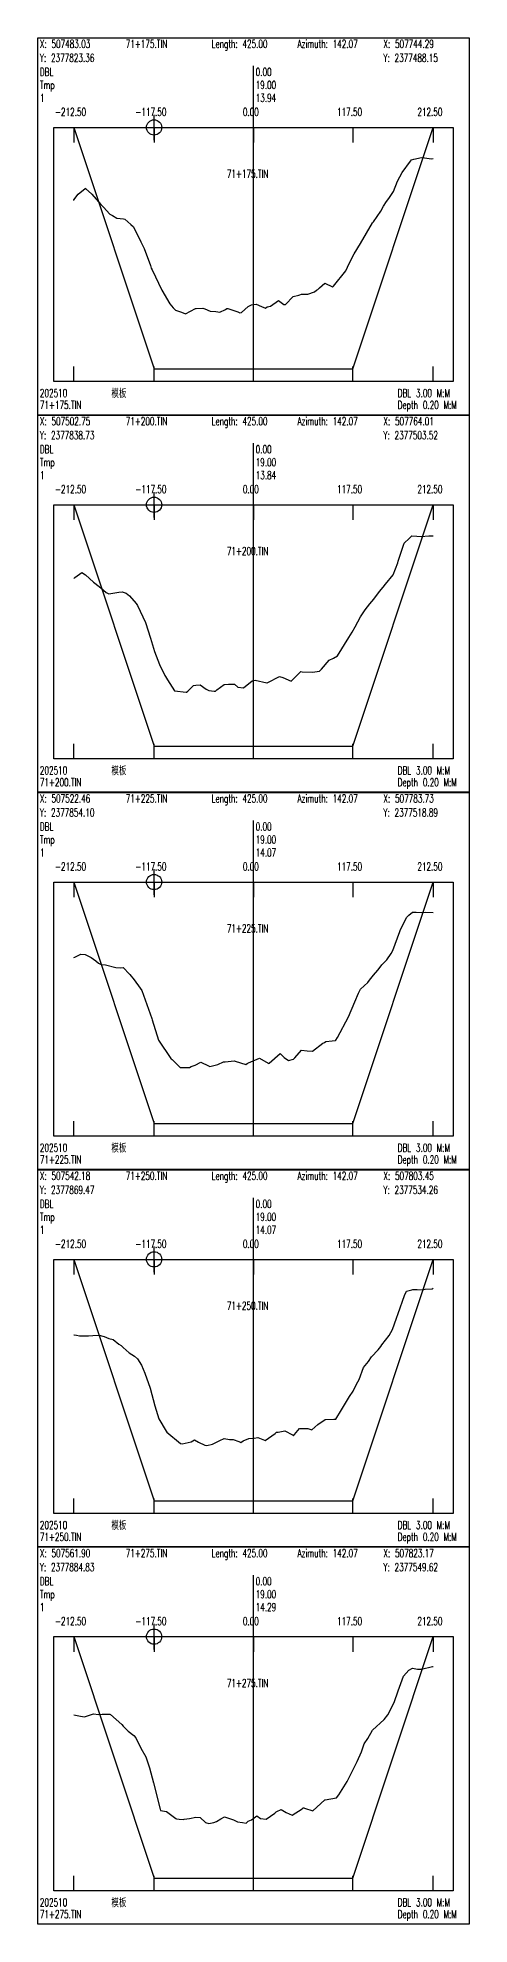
# Model space of a CAD drawing. Extents: x 1 to 194, y -24202 to 0.
# Drawn here: x 1 to 171, y -21084 to -20341 of the extents above; entities that cross this region are included whole.
import ezdxf

# ---------------------------------------------------------------- set-up
doc = ezdxf.new("R2010")
doc.units = 0
doc.header["$MEASUREMENT"] = 0
doc.layers.add('LABELS', color=7, linetype='Continuous')
doc.layers.add('XSECTION', color=7, linetype='Continuous')
doc.styles.get("Standard").update_dxf_attribs({"font": 'txt.shx'})

msp = doc.modelspace()

# ---------------------------------------------------------------- linework, layer by layer
at = {"color": 1}
for p, q in [((41.83, -20376.51), (51.83, -20376.51)), ((46.83, -20381.51), (46.83, -20371.51)), ((41.83, -20524.99), (51.83, -20524.99)), ((46.83, -20529.99), (46.83, -20519.99)), ((41.83, -20673.46), (51.83, -20673.46)), ((46.83, -20678.46), (46.83, -20668.46)), ((41.83, -20821.94), (51.83, -20821.94)), ((46.83, -20826.94), (46.83, -20816.94)), ((41.83, -20970.41), (51.83, -20970.41)), ((46.83, -20975.41), (46.83, -20965.41))]:
    msp.add_line(p, q, dxfattribs=at)
for centre in [(46.83, -20376.51), (46.83, -20524.99), (46.83, -20673.46), (46.83, -20821.94), (46.83, -20970.41)]:
    msp.add_circle(centre, 3, dxfattribs=at)
at = {"layer": 'XSECTION', "color": 0, "linetype": 'Continuous'}
for points in [[(1, -20341.22), (171, -20341.22), (171, -20489.69), (1, -20489.69), (1, -20341.22)], [(86, -20476.51), (86, -20352.28)], [(86, -20476.51), (86, -20352.28)], [(7.3, -20376.51), (164.7, -20376.51), (164.7, -20476.51), (7.3, -20476.51), (7.3, -20376.51)], [(15.17, -20376.51), (15.17, -20382.45)], [(15.17, -20376.51), (46.83, -20471.51)], [(15.17, -20376.51), (46.83, -20471.51)], [(46.83, -20376.51), (46.83, -20382.45)], [(86, -20376.51), (86, -20382.45)], [(125.17, -20376.51), (125.17, -20382.45)], [(125.17, -20471.51), (156.83, -20376.51)], [(125.17, -20471.51), (156.83, -20376.51)], [(156.83, -20376.51), (156.83, -20382.45)], [(15.17, -20476.51), (15.17, -20470.57)], [(46.83, -20476.51), (46.83, -20470.57)], [(46.83, -20471.51), (86, -20471.51)], [(46.83, -20471.51), (46.83, -20471.51)], [(46.83, -20471.51), (86, -20471.51)], [(86, -20476.51), (86, -20470.57)], [(86, -20471.51), (125.17, -20471.51)], [(86, -20471.51), (125.17, -20471.51)], [(125.17, -20476.51), (125.17, -20470.57)], [(125.17, -20471.51), (125.17, -20471.51)], [(156.83, -20476.51), (156.83, -20470.57)], [(1, -20489.7), (171, -20489.7), (171, -20638.16), (1, -20638.16), (1, -20489.7)], [(86, -20624.99), (86, -20500.75)], [(86, -20624.99), (86, -20500.75)], [(7.3, -20524.99), (164.7, -20524.99), (164.7, -20624.99), (7.3, -20624.99), (7.3, -20524.99)], [(15.17, -20524.99), (15.17, -20530.92)], [(15.17, -20524.99), (46.83, -20619.99)], [(15.17, -20524.99), (46.83, -20619.99)], [(46.83, -20524.99), (46.83, -20530.92)], [(86, -20524.99), (86, -20530.92)], [(125.17, -20524.99), (125.17, -20530.92)], [(125.17, -20619.99), (156.83, -20524.99)], [(125.17, -20619.99), (156.83, -20524.99)], [(156.83, -20524.99), (156.83, -20530.92)], [(15.17, -20624.99), (15.17, -20619.05)], [(46.83, -20624.99), (46.83, -20619.05)], [(46.83, -20619.99), (86, -20619.99)], [(46.83, -20619.99), (46.83, -20619.99)], [(46.83, -20619.99), (86, -20619.99)], [(86, -20624.99), (86, -20619.05)], [(86, -20619.99), (125.17, -20619.99)], [(86, -20619.99), (125.17, -20619.99)], [(125.17, -20624.99), (125.17, -20619.05)], [(125.17, -20619.99), (125.17, -20619.99)], [(156.83, -20624.99), (156.83, -20619.05)], [(1, -20638.17), (171, -20638.17), (171, -20786.64), (1, -20786.64), (1, -20638.17)], [(86, -20773.46), (86, -20649.23)], [(86, -20773.46), (86, -20649.23)], [(7.3, -20673.46), (164.7, -20673.46), (164.7, -20773.46), (7.3, -20773.46), (7.3, -20673.46)], [(15.17, -20673.46), (15.17, -20679.4)], [(15.17, -20673.46), (46.83, -20768.46)], [(15.17, -20673.46), (46.83, -20768.46)], [(46.83, -20673.46), (46.83, -20679.4)], [(86, -20673.46), (86, -20679.4)], [(125.17, -20673.46), (125.17, -20679.4)], [(125.17, -20768.46), (156.83, -20673.46)], [(125.17, -20768.46), (156.83, -20673.46)], [(156.83, -20673.46), (156.83, -20679.4)], [(15.17, -20773.46), (15.17, -20767.52)], [(46.83, -20773.46), (46.83, -20767.52)], [(46.83, -20768.46), (86, -20768.46)], [(46.83, -20768.46), (46.83, -20768.46)], [(46.83, -20768.46), (86, -20768.46)], [(86, -20773.46), (86, -20767.52)], [(86, -20768.46), (125.17, -20768.46)], [(86, -20768.46), (125.17, -20768.46)], [(125.17, -20773.46), (125.17, -20767.52)], [(125.17, -20768.46), (125.17, -20768.46)], [(156.83, -20773.46), (156.83, -20767.52)], [(1, -20786.65), (171, -20786.65), (171, -20935.12), (1, -20935.12), (1, -20786.65)], [(86, -20921.94), (86, -20797.7)], [(86, -20921.94), (86, -20797.7)], [(7.3, -20821.94), (164.7, -20821.94), (164.7, -20921.94), (7.3, -20921.94), (7.3, -20821.94)], [(15.17, -20821.94), (15.17, -20827.88)], [(15.17, -20821.94), (46.83, -20916.94)], [(15.17, -20821.94), (46.83, -20916.94)], [(46.83, -20821.94), (46.83, -20827.88)], [(86, -20821.94), (86, -20827.88)], [(125.17, -20821.94), (125.17, -20827.88)], [(125.17, -20916.94), (156.83, -20821.94)], [(125.17, -20916.94), (156.83, -20821.94)], [(156.83, -20821.94), (156.83, -20827.88)], [(15.17, -20921.94), (15.17, -20916)], [(46.83, -20921.94), (46.83, -20916)], [(46.83, -20916.94), (86, -20916.94)], [(46.83, -20916.94), (46.83, -20916.94)], [(46.83, -20916.94), (86, -20916.94)], [(86, -20921.94), (86, -20916)], [(86, -20916.94), (125.17, -20916.94)], [(86, -20916.94), (125.17, -20916.94)], [(125.17, -20921.94), (125.17, -20916)], [(125.17, -20916.94), (125.17, -20916.94)], [(156.83, -20921.94), (156.83, -20916)], [(1, -20935.13), (171, -20935.13), (171, -21083.59), (1, -21083.59), (1, -20935.13)], [(86, -21070.41), (86, -20946.18)], [(86, -21070.41), (86, -20946.18)], [(7.3, -20970.41), (164.7, -20970.41), (164.7, -21070.41), (7.3, -21070.41), (7.3, -20970.41)], [(15.17, -20970.41), (15.17, -20976.35)], [(15.17, -20970.41), (46.83, -21065.41)], [(15.17, -20970.41), (46.83, -21065.41)], [(46.83, -20970.41), (46.83, -20976.35)], [(86, -20970.41), (86, -20976.35)], [(125.17, -20970.41), (125.17, -20976.35)], [(125.17, -21065.41), (156.83, -20970.41)], [(125.17, -21065.41), (156.83, -20970.41)], [(156.83, -20970.41), (156.83, -20976.35)], [(15.17, -21070.41), (15.17, -21064.48)], [(46.83, -21070.41), (46.83, -21064.48)], [(46.83, -21065.41), (86, -21065.41)], [(46.83, -21065.41), (46.83, -21065.41)], [(46.83, -21065.41), (86, -21065.41)], [(86, -21070.41), (86, -21064.48)], [(86, -21065.41), (125.17, -21065.41)], [(86, -21065.41), (125.17, -21065.41)], [(125.17, -21070.41), (125.17, -21064.48)], [(125.17, -21065.41), (125.17, -21065.41)], [(156.83, -21070.41), (156.83, -21064.48)]]:
    msp.add_lwpolyline(points, dxfattribs=at)
at = {"layer": 'XSECTION', "color": 1, "linetype": 'Continuous'}
for points in [[(15.17, -20405.21), (15.29, -20405.01), (16.91, -20402.81), (19.76, -20400.51), (19.82, -20400.46), (19.88, -20400.51), (22.26, -20402.81), (25.83, -20406.81), (26.58, -20407.56), (26.88, -20407.91), (29.37, -20410.61), (30.41, -20411.21), (32.13, -20412.21), (34.75, -20412.51), (35.34, -20412.56), (37.63, -20414.71), (38.77, -20415.61), (41.58, -20421.56), (42.95, -20424.21), (45.42, -20430.91), (45.7, -20431.86), (46.05, -20432.61), (49.89, -20440.51), (53.08, -20445.96), (54.4, -20447.51), (55.33, -20448.41), (57.62, -20449.26), (59.2, -20449.86), (63.17, -20447.81), (63.45, -20447.76), (66.03, -20447.61), (66.87, -20447.91), (68.97, -20448.86), (71.15, -20449.01), (72.73, -20449.26), (74.92, -20448.16), (75.51, -20447.71), (75.91, -20447.71), (79.79, -20449.06), (80.63, -20449.46), (81.32, -20449.31), (83.93, -20446.96), (85.24, -20446.36), (87.05, -20446.01), (89.2, -20446.96), (90.68, -20447.66), (91.33, -20447.06), (92.63, -20446.86), (95.85, -20444.61), (97.99, -20446.16), (98.57, -20446.21), (101.66, -20443.06), (103.84, -20442.51), (104.29, -20442.41), (104.9, -20442.11), (107.45, -20442.11), (110.04, -20441.26), (110.86, -20440.51), (111.4, -20440.26), (112.04, -20439.66), (114.05, -20437.76), (117.11, -20439.26), (117.25, -20439.31), (117.49, -20439.01), (122.32, -20432.96), (123.69, -20430.06), (125.63, -20426.26), (128.08, -20422.21), (128.09, -20422.21), (128.11, -20422.16), (132.88, -20414.01), (133.21, -20413.61), (136.17, -20409.46), (137.24, -20407.46), (138.4, -20405.61), (139.36, -20404.51), (141.16, -20401.71), (142.72, -20397.71), (144.56, -20394.21), (147.78, -20389.86), (148.18, -20389.21), (149.17, -20389.01), (152.11, -20388.36), (153.34, -20388.46), (156.12, -20388.91), (156.83, -20388.76)], [(15.17, -20554.04), (15.63, -20553.69), (18.32, -20551.69), (19.87, -20552.59), (22.93, -20555.44), (23.46, -20555.89), (25.83, -20557.64), (27.95, -20559.59), (29.02, -20560.04), (29.82, -20559.94), (32.9, -20559.39), (34.25, -20559.24), (35.83, -20559.79), (37.1, -20560.84), (39.77, -20563.89), (40.11, -20564.29), (40.36, -20564.69), (43.49, -20571.29), (45.41, -20577.49), (46.95, -20582.79), (49.04, -20587.89), (51.12, -20592.14), (51.34, -20592.54), (52.11, -20593.84), (54.86, -20598.24), (59.52, -20598.79), (59.67, -20598.74), (60.09, -20598.39), (62.43, -20596.19), (63.24, -20595.94), (64.96, -20595.89), (67.42, -20597.54), (68.47, -20598.09), (70.55, -20598.39), (71, -20598.39), (71.62, -20597.89), (74.45, -20595.69), (76.12, -20595.64), (78.54, -20595.59), (79.78, -20596.84), (82.06, -20596.99), (85.43, -20594.34), (86.67, -20593.99), (91.24, -20595.04), (91.33, -20595.04), (91.37, -20595.04), (91.6, -20594.89), (96.3, -20592.54), (97.54, -20592.99), (100.83, -20594.44), (104.11, -20591.19), (104.68, -20590.64), (105.22, -20590.69), (109.18, -20590.84), (112, -20590.44), (112.77, -20589.64), (115.78, -20586.14), (117.48, -20585.34), (119.09, -20584.49), (123.59, -20577.24), (124.81, -20575.19), (126.01, -20573.09), (128.1, -20569.14), (129.97, -20566.29), (131.83, -20563.99), (133.43, -20562.19), (135.69, -20559.14), (137.02, -20557.49), (137.99, -20556.24), (141.05, -20552.64), (142.82, -20547.84), (143.04, -20547.24), (143.29, -20546.44), (145.4, -20540.14), (147.27, -20538.34), (148.37, -20537.19), (150.32, -20537.39), (152.04, -20537.44), (155.03, -20537.24), (156.15, -20537.29), (156.83, -20537.29)], [(15.17, -20703.11), (15.21, -20703.11), (15.62, -20703.01), (17.93, -20701.86), (19.69, -20701.96), (22.09, -20703.11), (23.93, -20704.51), (24.93, -20705.41), (26.03, -20705.96), (27.67, -20706.11), (31.77, -20707.06), (33.62, -20707.26), (34.65, -20707.16), (37.19, -20709.76), (37.33, -20709.86), (38.98, -20711.91), (41.34, -20715.21), (42.05, -20716.21), (45.9, -20727.16), (46.05, -20727.71), (48.61, -20735.66), (53.46, -20742.86), (53.59, -20743.01), (53.9, -20743.31), (57.14, -20746.41), (59.58, -20746.51), (60.77, -20746.46), (61.45, -20746.06), (63.04, -20745.51), (65.31, -20744.36), (68.26, -20745.76), (68.79, -20746.11), (71.95, -20745.21), (74.13, -20744.21), (74.9, -20744.21), (78.32, -20743.86), (78.42, -20743.86), (78.75, -20743.96), (83.01, -20745.26), (83.48, -20744.91), (84.06, -20744.66), (88.38, -20742.81), (91.78, -20744.71), (92.08, -20744.86), (92.19, -20744.76), (96.49, -20740.91), (98.05, -20742.51), (99.76, -20743.66), (101.81, -20743.16), (102.23, -20742.66), (104.96, -20739.61), (107.2, -20739.91), (109.24, -20740.01), (113.35, -20736.86), (114.02, -20736.66), (114.55, -20736.16), (116.99, -20735.96), (118.28, -20735.76), (118.48, -20735.66), (119.05, -20734.66), (123.47, -20726.51), (125.9, -20720.61), (127.34, -20717.21), (128.19, -20715.61), (130.99, -20712.96), (131.75, -20712.11), (133.28, -20710.11), (134.98, -20708.11), (135.5, -20707.46), (136.56, -20706.11), (138.49, -20704.06), (140.2, -20701.56), (140.84, -20700.46), (143.62, -20692.96), (143.93, -20692.11), (144.7, -20690.71), (146.31, -20687.36), (147.12, -20686.51), (148.59, -20685.36), (150.12, -20685.31), (152.29, -20685.41), (153.76, -20685.26), (156.83, -20685.46)], [(15.17, -20851.64), (15.39, -20851.59), (16.24, -20851.84), (17.51, -20852.09), (21.01, -20852.04), (22.66, -20851.94), (25.19, -20851.84), (26.63, -20852.19), (27.17, -20852.34), (29.01, -20853.09), (30.71, -20853.49), (32.92, -20855.29), (33.84, -20855.89), (34.6, -20856.64), (37.06, -20858.69), (39.14, -20860.09), (40.3, -20861.09), (41.86, -20863.59), (43.25, -20866.79), (45.24, -20872.69), (47.13, -20879.59), (48.7, -20884.69), (51.61, -20889.54), (51.91, -20889.89), (57.29, -20894.44), (57.84, -20894.49), (61.43, -20893.69), (62.79, -20892.99), (64.37, -20893.94), (66.82, -20895.09), (67.56, -20895.19), (69.8, -20894.64), (72.74, -20893.24), (74.49, -20892.49), (76.59, -20892.84), (77.97, -20892.79), (80.2, -20893.64), (81.01, -20893.99), (81.97, -20893.39), (84.11, -20892.44), (86.31, -20892.29), (87.68, -20891.99), (90.28, -20893.14), (90.59, -20893.29), (94.53, -20890.49), (95.07, -20889.99), (95.72, -20889.89), (98.28, -20889.44), (101.31, -20891.04), (101.77, -20891.34), (102.17, -20890.89), (104.14, -20888.49), (107.38, -20888.54), (109.01, -20889.04), (111.35, -20886.99), (114.17, -20884.99), (117.64, -20884.84), (118.47, -20884.84), (120.67, -20881.14), (123.79, -20875.89), (125.23, -20873.84), (126.52, -20871.09), (127.59, -20869.19), (129.35, -20864.49), (131.25, -20862.14), (132.51, -20860.29), (135.13, -20857.49), (136.09, -20856.19), (136.6, -20855.64), (139.49, -20851.89), (140.7, -20849.49), (142.35, -20845.04), (143.03, -20843.19), (145.5, -20836.14), (146.25, -20834.49), (148.4, -20833.89), (148.8, -20833.79), (150.42, -20833.79), (152.67, -20833.94), (153.61, -20833.69), (156.32, -20833.54), (156.83, -20833.34)], [(15.17, -21001.21), (17.88, -21001.66), (19.44, -21002.01), (22.6, -21000.86), (22.93, -21000.81), (24.89, -21001.06), (26.39, -21000.86), (29.39, -21000.91), (29.66, -21001.01), (34.08, -21004.96), (34.66, -21005.61), (36.69, -21007.56), (38.82, -21009.36), (39.69, -21010.26), (41.61, -21014.31), (43.61, -21017.76), (44.98, -21022.06), (46.65, -21027.91), (49.18, -21038.36), (49.39, -21038.81), (51.78, -21039.26), (55.43, -21041.91), (55.62, -21042.06), (56.77, -21042.21), (58.26, -21042.41), (58.64, -21042.21), (60.74, -21041.91), (63.34, -21041.46), (65.03, -21041.56), (67.13, -21043.56), (68.41, -21043.91), (70.4, -21043.56), (71.42, -21043.11), (73.1, -21042.11), (74.56, -21041.36), (78.09, -21042.51), (79.7, -21043.31), (81.61, -21043.61), (83.09, -21043.76), (83.86, -21043.06), (85.25, -21042.46), (87.25, -21040.91), (88.72, -21041.91), (91.01, -21042.26), (94.37, -21039.81), (94.89, -21039.31), (95.19, -21039.21), (96.85, -21038.46), (98.83, -21039.61), (101.18, -21040.66), (105.18, -21038.11), (105.62, -21037.81), (105.78, -21037.81), (106.07, -21037.86), (109.36, -21038.96), (114.15, -21034.66), (114.19, -21034.61), (114.23, -21034.61), (118.63, -21033.81), (119.65, -21032.71), (122.84, -21027.36), (123.22, -21026.91), (123.47, -21026.36), (126.79, -21019.56), (128.5, -21015.71), (129.63, -21012.61), (131.07, -21010.46), (132.86, -21007.21), (134.49, -21005.76), (135.87, -21004.46), (137.45, -21003.01), (138.89, -21001.21), (141.34, -20996.31), (143.03, -20991.71), (145.07, -20986.01), (147.2, -20983.66), (148.64, -20982.81), (150.6, -20983.16), (152.17, -20983.16), (156.46, -20982.16), (156.54, -20982.16), (156.6, -20982.16), (156.83, -20982.16)]]:
    msp.add_lwpolyline(points, dxfattribs=at)

# ---------------------------------------------------------------- texts
at = {"layer": 'LABELS', "color": 0, "width": 0.666667}
for s, height, p in [('Y: 2377823.36', 3.1482, (1.85, -20350.75)), ('X: 507483.03', 3.1482, (1.85, -20345.22)), ('71+175.TIN', 3.148, (35.68, -20345.22)), ('Length: 425.00', 3.1482, (69.51, -20345.22)), ('Azimuth: 142.07', 3.1482, (103.34, -20345.22)), ('Y: 2377488.15', 3.1482, (137.17, -20350.75)), ('X: 507744.29', 3.1482, (137.17, -20345.22)), ('DBL', 3.148, (1.85, -20356.27)), ('0.00', 3.148, (86.85, -20356.27)), ('0.00', 3.148, (86.85, -20356.27)), ('Tmp', 3.148, (1.85, -20361.38)), ('19.00', 3.148, (86.85, -20361.38)), ('19.00', 3.148, (86.85, -20361.38)), ('-212.50', 3.148, (7.82, -20372.01)), ('-117.50', 3.148, (39.49, -20372.01)), ('0.00', 3.148, (81.8, -20372.01)), ('117.50', 3.148, (118.87, -20372.01)), ('212.50', 3.148, (150.54, -20372.01)), ('71+175.TIN', 3.148, (75.5, -20396.32)), ('模板', 3.148, (30.04, -20482.63)), ('DBL 3.00 M:M', 3.1482, (142.81, -20482.63)), ('71+175.TIN', 3.148, (1.85, -20487.31)), ('Depth 0.20 M:M', 3.1482, (142.81, -20487.31)), ('Y: 2377838.73', 3.1482, (1.85, -20499.22)), ('X: 507502.75', 3.1482, (1.85, -20493.7)), ('71+200.TIN', 3.148, (35.68, -20493.7)), ('Length: 425.00', 3.1482, (69.51, -20493.7)), ('Azimuth: 142.07', 3.1482, (103.34, -20493.7)), ('Y: 2377503.52', 3.1482, (137.17, -20499.22)), ('X: 507764.01', 3.1482, (137.17, -20493.7)), ('DBL', 3.148, (1.85, -20504.75)), ('0.00', 3.148, (86.85, -20504.75)), ('0.00', 3.148, (86.85, -20504.75)), ('Tmp', 3.148, (1.85, -20509.85)), ('19.00', 3.148, (86.85, -20509.85)), ('19.00', 3.148, (86.85, -20509.85)), ('-212.50', 3.148, (7.82, -20520.48)), ('-117.50', 3.148, (39.49, -20520.48)), ('0.00', 3.148, (81.8, -20520.48)), ('117.50', 3.148, (118.87, -20520.48)), ('212.50', 3.148, (150.54, -20520.48)), ('71+200.TIN', 3.148, (75.5, -20544.8)), ('模板', 3.148, (30.04, -20631.11)), ('DBL 3.00 M:M', 3.1482, (142.81, -20631.11)), ('71+200.TIN', 3.148, (1.85, -20635.79)), ('Depth 0.20 M:M', 3.1482, (142.81, -20635.79)), ('Y: 2377854.10', 3.1482, (1.85, -20647.7)), ('X: 507522.46', 3.1482, (1.85, -20642.17)), ('71+225.TIN', 3.148, (35.68, -20642.17)), ('Length: 425.00', 3.1482, (69.51, -20642.17)), ('Azimuth: 142.07', 3.1482, (103.34, -20642.17)), ('Y: 2377518.89', 3.1482, (137.17, -20647.7)), ('X: 507783.73', 3.1482, (137.17, -20642.17)), ('DBL', 3.148, (1.85, -20653.23)), ('0.00', 3.148, (86.85, -20653.23)), ('0.00', 3.148, (86.85, -20653.23)), ('Tmp', 3.148, (1.85, -20658.33)), ('19.00', 3.148, (86.85, -20658.33)), ('19.00', 3.148, (86.85, -20658.33)), ('-212.50', 3.148, (7.82, -20668.96)), ('-117.50', 3.148, (39.49, -20668.96)), ('0.00', 3.148, (81.8, -20668.96)), ('117.50', 3.148, (118.87, -20668.96)), ('212.50', 3.148, (150.54, -20668.96)), ('71+225.TIN', 3.148, (75.5, -20693.28)), ('模板', 3.148, (30.04, -20779.59)), ('DBL 3.00 M:M', 3.1482, (142.81, -20779.59)), ('71+225.TIN', 3.148, (1.85, -20784.26)), ('Depth 0.20 M:M', 3.1482, (142.81, -20784.26)), ('Y: 2377869.47', 3.1482, (1.85, -20796.18)), ('X: 507542.18', 3.1482, (1.85, -20790.65)), ('71+250.TIN', 3.148, (35.68, -20790.65)), ('Length: 425.00', 3.1482, (69.51, -20790.65)), ('Azimuth: 142.07', 3.1482, (103.34, -20790.65)), ('Y: 2377534.26', 3.1482, (137.17, -20796.18)), ('X: 507803.45', 3.1482, (137.17, -20790.65)), ('DBL', 3.148, (1.85, -20801.7)), ('0.00', 3.148, (86.85, -20801.7)), ('0.00', 3.148, (86.85, -20801.7)), ('Tmp', 3.148, (1.85, -20806.8)), ('19.00', 3.148, (86.85, -20806.8)), ('19.00', 3.148, (86.85, -20806.8)), ('-212.50', 3.148, (7.82, -20817.43)), ('-117.50', 3.148, (39.49, -20817.43)), ('0.00', 3.148, (81.8, -20817.43)), ('117.50', 3.148, (118.87, -20817.43)), ('212.50', 3.148, (150.54, -20817.43)), ('71+250.TIN', 3.148, (75.5, -20841.75)), ('模板', 3.148, (30.04, -20928.06)), ('DBL 3.00 M:M', 3.1482, (142.81, -20928.06)), ('71+250.TIN', 3.148, (1.85, -20932.74)), ('Depth 0.20 M:M', 3.1482, (142.81, -20932.74)), ('Y: 2377884.83', 3.1482, (1.85, -20944.65)), ('X: 507561.90', 3.1482, (1.85, -20939.13)), ('71+275.TIN', 3.148, (35.68, -20939.13)), ('Length: 425.00', 3.1482, (69.51, -20939.13)), ('Azimuth: 142.07', 3.1482, (103.34, -20939.13)), ('Y: 2377549.62', 3.1482, (137.17, -20944.65)), ('X: 507823.17', 3.1482, (137.17, -20939.13)), ('DBL', 3.148, (1.85, -20950.18)), ('0.00', 3.148, (86.85, -20950.18)), ('0.00', 3.148, (86.85, -20950.18)), ('Tmp', 3.148, (1.85, -20955.28)), ('19.00', 3.148, (86.85, -20955.28)), ('19.00', 3.148, (86.85, -20955.28)), ('-212.50', 3.148, (7.82, -20965.91)), ('-117.50', 3.148, (39.49, -20965.91)), ('0.00', 3.148, (81.8, -20965.91)), ('117.50', 3.148, (118.87, -20965.91)), ('212.50', 3.148, (150.54, -20965.91)), ('71+275.TIN', 3.148, (75.5, -20990.23)), ('模板', 3.148, (30.04, -21076.54)), ('DBL 3.00 M:M', 3.1482, (142.81, -21076.54)), ('71+275.TIN', 3.148, (1.85, -21081.21)), ('Depth 0.20 M:M', 3.1482, (142.81, -21081.21))]:
    msp.add_text(s, height=height, dxfattribs=at).set_placement(p)
at = {"layer": 'LABELS', "color": 1, "width": 0.666667}
for s, height, p in [('1', 3.15, (1.85, -20366.48)), ('13.94', 3.148, (86.85, -20366.48)), ('13.94', 3.148, (86.85, -20366.48)), ('202510', 3.148, (1.85, -20482.63)), ('1', 3.15, (1.85, -20514.95)), ('13.84', 3.148, (86.85, -20514.95)), ('13.84', 3.148, (86.85, -20514.95)), ('202510', 3.148, (1.85, -20631.11)), ('1', 3.15, (1.85, -20663.43)), ('14.07', 3.148, (86.85, -20663.43)), ('14.07', 3.148, (86.85, -20663.43)), ('202510', 3.148, (1.85, -20779.59)), ('1', 3.15, (1.85, -20811.9)), ('14.07', 3.148, (86.85, -20811.9)), ('14.07', 3.148, (86.85, -20811.9)), ('202510', 3.148, (1.85, -20928.06)), ('1', 3.15, (1.85, -20960.38)), ('14.29', 3.148, (86.85, -20960.38)), ('14.29', 3.148, (86.85, -20960.38)), ('202510', 3.148, (1.85, -21076.54))]:
    msp.add_text(s, height=height, dxfattribs=at).set_placement(p)

doc.saveas('drawing.dxf')
